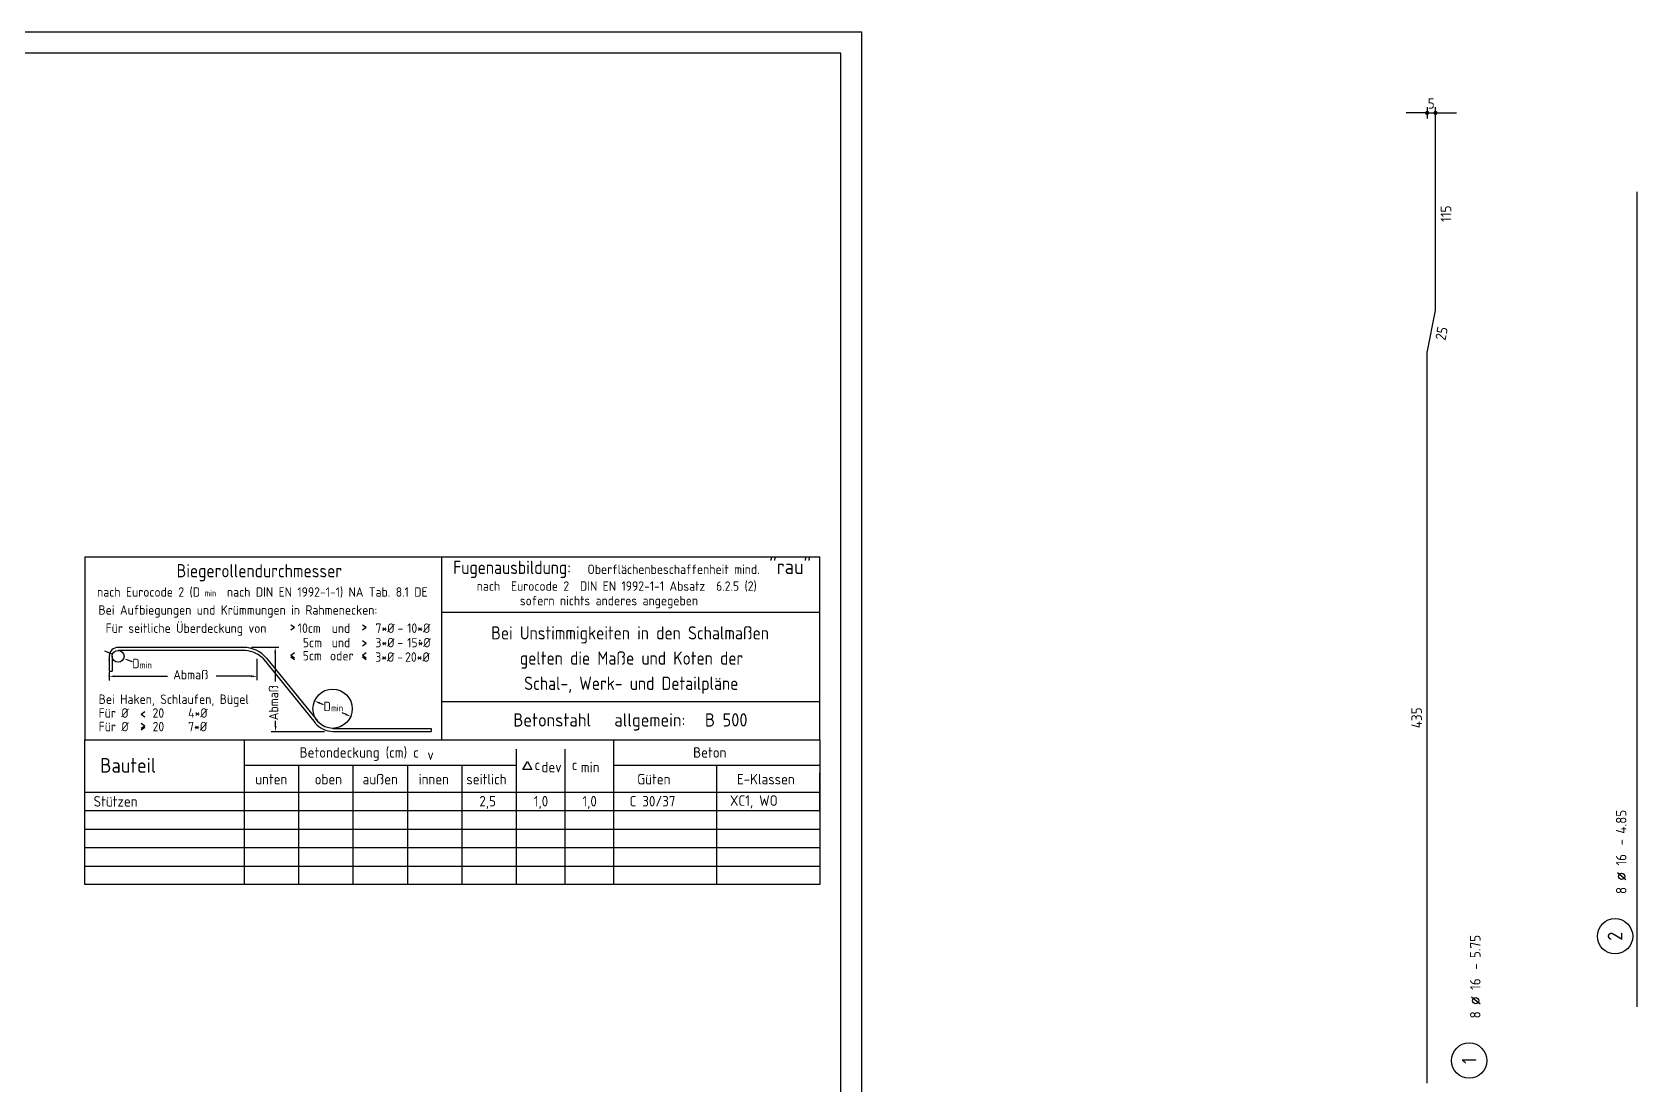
# Model space of a CAD drawing. Extents: x 0 to 25.9, y 0 to 27.3.
# Drawn here: x 16.09 to 25.64, y 8.58 to 14.85 of the extents above; entities that cross this region are included whole.
import ezdxf
from ezdxf.enums import TextEntityAlignment as Align

# ---------------------------------------------------------------- set-up
doc = ezdxf.new("R2010")
doc.units = 0
doc.header["$LTSCALE"] = 0.25
doc.linetypes.add('AUSGEZOGEN', pattern=[1000.01, 1000, 0.01])
for name, color, linetype in [('MASSE', 7, 'Continuous'), ('RAHMEN', 7, 'Continuous'), ('RND', 7, 'Continuous'), ('TEXT', 7, 'Continuous')]:
    doc.layers.add(name, color=color, linetype=linetype)
doc.styles.add('txt', font='isocp.shx')
doc.dimstyles.new('DOT_I', dxfattribs={"dimscale": 0.25, "dimtxt": 0.25, "dimasz": 0.25, "dimexe": 0.1, "dimexo": 0.3, "dimgap": 0.1, "dimtad": 1, "dimdec": 3, "dimzin": 3, "dimtxsty": 'txt', "dimblk": 'DOT', "dimblk1": 'DOT', "dimblk2": 'DOT', "dimsah": 1, "dimcen": 0.1, "dimse1": 1, "dimse2": 1, "dimazin": 0, "dimtfac": 1, "dimtdec": 4, "dimtix": 1, "dimtmove": 2, "dimatfit": 3, "dimfxl": 0, "dimtvp": 1, "dimtolj": 1, "dimtzin": 0, "dimarcsym": 0})

# ---------------------------------------------------------------- blocks, each defined once
blk = doc.blocks.new('RND_AUSZ')
at = {"layer": 'RND', "color": 7, "linetype": 'Continuous'}
blk.add_line((1.341, 0.262), (1.509, 0.466), dxfattribs=at)
at = {"layer": 'RND', "color": 1, "linetype": 'Continuous'}
blk.add_circle((0, 0.52), 0.42, dxfattribs=at)
at = {"layer": 'RND', "color": 7, "linetype": 'Continuous'}
blk.add_circle((1.425, 0.364), 0.075, dxfattribs=at)
at = {"layer": 'RND', "color": 7, "linetype": 'Continuous', "style": 'txt'}
blk.add_text('-', height=0.25, dxfattribs=at).set_placement((2.163, 0.25))
for tag, p in [('WIEOFT', (-0.536, 0.25)), ('STK', (1.174, 0.25))]:
    blk.add_attdef(tag, text='', height=0.25, dxfattribs=at).set_placement(p, align=Align.RIGHT)
at = {"layer": 'RND', "color": 1, "linetype": 'Continuous', "style": 'txt'}
blk.add_attdef('POS', text='', height=0.35, dxfattribs=at).set_placement((0, 0.52), align=Align.MIDDLE)
at = {"layer": 'RND', "color": 7, "linetype": 'Continuous', "style": 'txt'}
for tag, p in [('DS', (1.683, 0.25)), ('LANG', (2.441, 0.25)), ('TEXT', (3.669, 0.25))]:
    blk.add_attdef(tag, p, '', height=0.25, dxfattribs=at)
blk = doc.blocks.new('DOT')
at = {"layer": 'MASSE', "color": 7, "linetype": 'Continuous'}
for p, q in [((0, 0), (-1, 0)), ((0, 0.54), (0, -0.54))]:
    blk.add_line(p, q, dxfattribs=at)
at = {"layer": 'MASSE', "color": 7, "linetype": 'Continuous', "const_width": 0.2}
blk.add_lwpolyline([(-0.1, 0, 1), (0.1, 0, 1)], format="xyb", close=True, dxfattribs=at)
blk = doc.blocks.new('*D11')
at = {"layer": 'Defpoints', "color": 0, "linetype": 'AUSGEZOGEN', "transparency": 16777216}
for p in [(24.3908, 14.3691), (24.4408, 14.3691), (24.4408, 14.3691)]:
    blk.add_point(p, dxfattribs=at)
at = {"layer": 'RND', "color": 0, "linetype": 'AUSGEZOGEN', "lineweight": -2, "transparency": 16777216}
for p, q in [((24.3283, 14.3691), (24.2658, 14.3691)), ((24.3908, 14.3691), (24.4408, 14.3691)), ((24.5033, 14.3691), (24.5658, 14.3691))]:
    blk.add_line(p, q, dxfattribs=at)
at = {"layer": 'RND', "color": 0, "linetype": 'AUSGEZOGEN', "lineweight": -2, "transparency": 16777216, "xscale": 0.0625, "yscale": 0.0625, "zscale": 0.0625}
blk.add_blockref('DOT', (24.3908, 14.3691), dxfattribs=at)
at = {"layer": 'RND', "color": 0, "linetype": 'AUSGEZOGEN', "lineweight": -2, "transparency": 16777216, "xscale": 0.0625, "yscale": 0.0625, "zscale": 0.0625, "rotation": 180}
blk.add_blockref('DOT', (24.4408, 14.3691), dxfattribs=at)
at = {"layer": 'RND', "color": 0, "linetype": 'AUSGEZOGEN', "transparency": 16777216, "insert": (24.4158, 14.4253), "char_height": 0.0625, "attachment_point": 5, "style": 'txt'}
blk.add_mtext('\\A1;5', dxfattribs=at)
blk = doc.blocks.new('DINA1')
at = {"layer": 'RAHMEN'}
for p, q in [((84.1, 59.4), (0, 59.4)), ((84.1, 0), (84.1, 59.4))]:
    blk.add_line(p, q, dxfattribs=at)
at = {"layer": 'RAHMEN', "color": 5}
for p, q in [((83.6, 58.9), (2, 58.9)), ((83.6, 0.5), (83.6, 58.9))]:
    blk.add_line(p, q, dxfattribs=at)

msp = doc.modelspace()

# ---------------------------------------------------------------- linework, layer by layer
at = {"layer": 'RAHMEN', "color": 5, "linetype": 'Continuous'}
for p, q in [((16.4, 11.7274), (20.775, 11.7274)), ((16.4, 11.7274), (16.4, 10.6379)), ((18.5246, 10.6379), (18.5246, 11.7274)), ((20.775, 10.6379), (20.775, 11.7274)), ((20.775, 10.2111), (20.775, 10.4423))]:
    msp.add_line(p, q, dxfattribs=at)
at = {"layer": 'RAHMEN', "color": 7, "linetype": 'AUSGEZOGEN'}
for p, q in [((18.5246, 11.3986), (20.775, 11.3986)), ((17.649, 11.306), (17.6272, 11.3213)), ((17.649, 11.306), (17.6272, 11.2907)), ((18.074, 11.306), (18.0522, 11.3213)), ((18.074, 11.306), (18.0522, 11.2907)), ((18.0742, 11.2112), (18.0524, 11.2264)), ((18.0742, 11.2112), (18.0524, 11.1959)), ((17.6272, 11.1421), (17.649, 11.1574)), ((17.6272, 11.1421), (17.649, 11.1268)), ((17.6272, 11.1324), (17.649, 11.1171)), ((18.0522, 11.1421), (18.074, 11.1574)), ((18.0522, 11.1421), (18.074, 11.1268)), ((18.0522, 11.1324), (18.074, 11.1171)), ((16.7347, 10.7907), (16.7565, 10.806)), ((18.5246, 10.8667), (20.775, 10.8667)), ((16.7347, 10.7907), (16.7565, 10.7754)), ((16.7565, 10.7203), (16.7347, 10.7356)), ((16.7565, 10.7203), (16.7347, 10.705)), ((16.7565, 10.7106), (16.7347, 10.6953)), ((16.4, 10.3266), (20.775, 10.3266)), ((16.4, 10.2166), (20.775, 10.2166)), ((16.4, 10.1066), (20.775, 10.1066)), ((16.4, 9.9966), (20.775, 9.9966)), ((16.4, 9.8866), (20.775, 9.8866))]:
    msp.add_line(p, q, dxfattribs=at)
at = {"layer": 'RAHMEN', "color": 7, "linetype": 'Continuous'}
for p, q in [((17.3456, 11.1883), (16.5978, 11.1883)), ((17.3913, 11.19), (17.5544, 11.19)), ((16.5648, 11.148), (16.5182, 11.166)), ((16.5447, 11.1352), (16.5447, 11.0466)), ((16.5624, 11.1352), (16.5624, 11.0466)), ((17.3393, 11.1706), (16.5978, 11.1706)), ((16.6577, 11.1123), (16.6812, 11.1033)), ((17.4246, 11.1203), (17.4246, 10.9936)), ((17.4569, 11.1259), (17.7718, 10.7383)), ((17.4811, 11.1238), (17.7842, 10.7508)), ((17.5332, 11.1563), (17.5332, 10.9858)), ((16.5447, 11.0466), (16.5624, 11.0466)), ((16.5447, 11.0409), (16.5447, 10.9907)), ((16.5784, 11.0161), (16.8926, 11.0161)), ((17.3909, 11.0161), (17.1817, 11.0161)), ((17.8206, 10.8469), (17.7986, 10.8564)), ((17.9516, 10.7905), (17.9312, 10.7993)), ((17.5355, 10.7211), (17.5355, 10.7507)), ((17.8766, 10.7064), (18.4612, 10.7061)), ((18.4612, 10.7061), (18.4612, 10.6884)), ((17.3504, 9.7895), (17.3504, 10.6379)), ((17.5099, 10.6873), (17.8266, 10.6873)), ((17.8766, 10.6884), (18.4612, 10.6884)), ((19.5492, 9.7766), (19.5492, 10.6379)), ((18.9699, 9.7766), (18.9699, 10.5831)), ((19.2595, 9.7766), (19.2595, 10.5831)), ((17.6743, 9.7766), (17.6743, 10.4869)), ((17.9982, 9.7766), (17.9982, 10.4869)), ((18.3221, 9.7766), (18.3221, 10.4869)), ((18.646, 9.7766), (18.646, 10.4869)), ((20.1621, 9.7766), (20.1621, 10.4869)), ((17.3504, 9.7766), (17.3504, 10.3266)), ((18.9699, 9.7766), (18.9699, 10.3266))]:
    msp.add_line(p, q, dxfattribs=at)
at = {"layer": 'RAHMEN', "color": 1, "linetype": 'Continuous'}
for p, q in [((17.3504, 10.4869), (18.9699, 10.4869)), ((19.5492, 10.4869), (20.775, 10.4869))]:
    msp.add_line(p, q, dxfattribs=at)
at = {"layer": 'RAHMEN', "color": 5, "linetype": 'AUSGEZOGEN'}
msp.add_lwpolyline([(16.4, 10.6379), (20.775, 10.6379), (20.775, 9.7766), (16.4, 9.7766)], close=True, dxfattribs=at)
at = {"layer": 'RAHMEN', "color": 1, "linetype": 'Continuous'}
msp.add_lwpolyline([(19.0343, 10.5092), (19.0616, 10.462), (19.007, 10.462)], close=True, dxfattribs=at)
at = {"layer": 'RAHMEN', "color": 7, "linetype": 'Continuous'}
for centre, radius in [((16.5978, 11.1352), 0.0354), ((17.8751, 10.8234), 0.117)]:
    msp.add_circle(centre, radius, dxfattribs=at)
for centre, radius, start, end in [((16.5978, 11.1352), 0.0531, 89.99998, 180), ((17.3456, 11.0137), 0.1746, 39.09564, 90), ((17.3393, 10.9934), 0.1772, 48.41068, 90), ((17.8766, 10.8234), 0.135, 219.09564, 270)]:
    msp.add_arc(centre, radius, start, end, dxfattribs=at)
for p in [(18.3937, 11.2287), (16.5447, 11.1147), (16.5447, 11.0161), (17.7676, 10.8698), (17.9826, 10.7771)]:
    msp.add_point(p, dxfattribs=at)
for points in [[(17.5389, 11.1563), (17.5276, 11.1563), (17.5332, 11.1901)], [(16.5388, 11.1534), (16.542, 11.1615), (16.5648, 11.148)], [(16.6562, 11.1082), (16.6593, 11.1164), (16.6333, 11.1217)], [(16.5784, 11.0105), (16.5784, 11.0217), (16.5447, 11.0161)], [(17.3909, 11.0105), (17.3909, 11.0217), (17.4246, 11.0161)], [(17.7964, 10.8512), (17.8009, 10.8616), (17.7676, 10.8698)], [(17.5411, 10.7211), (17.5299, 10.7211), (17.5355, 10.6873)], [(17.9494, 10.7853), (17.9538, 10.7956), (17.9826, 10.7771)]]:
    msp.add_solid(points, dxfattribs=at)
at = {"layer": 'RND', "color": 1, "linetype": 'AUSGEZOGEN'}
for points in [[(24.3908, 8.5941), (24.3908, 12.9441), (24.4408, 13.1941), (24.4408, 14.3441)], [(25.64, 13.8996), (25.64, 9.0496)]]:
    msp.add_lwpolyline(points, dxfattribs=at)

# ---------------------------------------------------------------- block references
at = {"layer": 'RAHMEN', "color": 7, "linetype": 'AUSGEZOGEN', "xscale": 0.25, "yscale": 0.25, "zscale": 0.25}
msp.add_blockref('DINA1', (0, 0), dxfattribs=at)
at = {"layer": 'RND', "color": 102, "linetype": 'AUSGEZOGEN', "xscale": 0.25, "yscale": 0.25, "zscale": 0.25, "rotation": 90}
msp.add_blockref('RND_AUSZ', (25.64, 9.4692), dxfattribs=at).add_auto_attribs({'POS': '2', 'STK': '8', 'DS': '16', 'LANG': '4.85'})
at = {"layer": 'RND', "color": 1, "linetype": 'AUSGEZOGEN', "xscale": 0.25, "yscale": 0.25, "zscale": 0.25, "rotation": 90}
msp.add_blockref('RND_AUSZ', (24.7714, 8.7292), dxfattribs=at).add_auto_attribs({'POS': '1', 'STK': '8', 'DS': '16', 'LANG': '5.75'})

# ---------------------------------------------------------------- texts
at = {"layer": 'RAHMEN', "color": 1, "linetype": 'Continuous', "style": 'txt', "width": 0.95}
for s, p in [('Biegerollendurchmesser', (17.4389, 11.6052)), ('Fugenausbildung:', (18.943, 11.625)), ('Bei Unstimmigkeiten in den Schalmaßen', (19.6462, 11.2353)), ('gelten die Maße und Koten der', (19.6547, 11.0853)), ('Schal-, Werk- und Detailpläne', (19.653, 10.9353))]:
    msp.add_text(s, height=0.07875, dxfattribs=at).set_placement(p, align=Align.CENTER)
at = {"layer": 'RAHMEN', "color": 7, "linetype": 'Continuous', "style": 'txt'}
for s, height, p in [('Oberflächenbeschaffenheit mind.', 0.05625, (19.3922, 11.625)), ('nach  Eurocode 2  DIN EN 1992-1-1 Absatz  6.2.5 (2)', 0.05625, (18.7331, 11.525)), ('sofern nichts anderes angegeben', 0.05625, (18.9897, 11.4385)), ('Bei Aufbiegungen und Krümmungen in Rahmenecken:', 0.05625, (16.4809, 11.3826)), ('10cm', 0.05625, (17.6675, 11.2745)), ('und', 0.05625, (17.8697, 11.2745)), ('7*%%C', 0.05625, (18.1305, 11.2745)), ('-', 0.0563, (18.2612, 11.2745)), ('10*%%C', 0.05625, (18.3187, 11.2745)), ('5cm', 0.05625, (17.6977, 11.1886)), ('und', 0.05625, (17.8699, 11.1886)), ('3*%%C', 0.05625, (18.1298, 11.1886)), ('-', 0.0563, (18.2605, 11.1886)), ('15*%%C', 0.05625, (18.3187, 11.1886)), ('D', 0.0563, (16.6823, 11.0639)), ('5cm', 0.05625, (17.6972, 11.1106)), ('oder', 0.05625, (17.8595, 11.1106)), ('3*%%C', 0.05625, (18.129, 11.1027)), ('-', 0.0563, (18.2598, 11.1027)), ('20*%%C', 0.05625, (18.3065, 11.1027)), ('Abmaß', 0.05625, (16.9263, 10.9979)), ('Bei Haken, Schlaufen, Bügel', 0.05625, (16.482, 10.8517)), ('Für %%C', 0.05625, (16.4819, 10.7698)), ('20', 0.05625, (16.8029, 10.7698)), ('4*%%C', 0.05625, (17.0148, 10.7698)), ('D', 0.0563, (17.8209, 10.8087)), ('Für %%C', 0.05625, (16.482, 10.6888)), ('20', 0.05625, (16.803, 10.6888)), ('7*%%C', 0.05625, (17.0148, 10.6888))]:
    msp.add_text(s, height=height, dxfattribs=at).set_placement(p)
msp.add_text('nach Eurocode 2 (D     nach DIN EN 1992-1-1) NA Tab. 8.1 DE', height=0.05625, dxfattribs=at).set_placement((17.457, 11.4897), align=Align.CENTER)
msp.add_text('Für seitliche Überdeckung von', height=0.05625, dxfattribs=at).set_placement((17.4814, 11.2745), align=Align.RIGHT)
msp.add_text('Abmaß', height=0.05625, rotation=90, dxfattribs=at).set_placement((17.5515, 10.7549))
at = {"layer": 'RAHMEN', "color": 1, "linetype": 'Continuous', "style": 'txt'}
for s, height, p in [('Betonstahl', 0.07875, (18.9504, 10.7174)), ('allgemein:', 0.07875, (19.552, 10.7174)), ('B 500 ', 0.07875, (20.0914, 10.7174)), ('Bauteil', 0.0875, (16.4914, 10.4427)), ('Betondeckung (cm) c', 0.0625, (17.6782, 10.5319)), ('v', 0.0625, (18.439, 10.5187)), ('Beton', 0.0625, (20.0213, 10.5319)), ('c', 0.0625, (19.0773, 10.4578)), ('dev', 0.0625, (19.1181, 10.4446)), ('c', 0.0625, (19.2985, 10.4578)), ('min', 0.0625, (19.3527, 10.4446))]:
    msp.add_text(s, height=height, dxfattribs=at).set_placement(p)
at = {"layer": 'RND', "color": 7, "linetype": 'AUSGEZOGEN', "style": 'txt'}
for s, rotation, p in [('115', 90, (24.5033, 13.7691)), ('25', 78.69007, (24.4771, 13.0568)), ('435', 90, (24.3283, 10.7691))]:
    msp.add_text(s, height=0.063, rotation=rotation, dxfattribs=at).set_placement(p, align=Align.MIDDLE)
at = {"layer": 'TEXT', "color": 1, "style": 'txt'}
msp.add_text('"rau"', height=0.0875, dxfattribs=at).set_placement((20.4747, 11.6248))
at = {"layer": 'TEXT', "color": 7, "linetype": 'AUSGEZOGEN', "style": 'txt'}
for s, height, p in [('min', 0.04008, (17.1119, 11.4909)), ('min', 0.04008, (16.7276, 11.0632)), ('min', 0.04008, (17.8662, 10.808)), ('unten', 0.0625, (17.4144, 10.3728)), ('oben', 0.0625, (17.7681, 10.3728)), ('außen', 0.0625, (18.0538, 10.3728)), ('innen', 0.0625, (18.3872, 10.3728)), ('seitlich', 0.0625, (18.671, 10.3728)), ('Güten', 0.0625, (19.6882, 10.3728)), ('E-Klassen', 0.0625, (20.282, 10.3728)), ('Stützen', 0.0625, (16.4522, 10.2408)), ('2,5', 0.0625, (18.7488, 10.2417)), ('1,0', 0.0625, (19.0727, 10.2417)), ('1,0', 0.0625, (19.3624, 10.2417)), ('C 30/37', 0.0625, (19.6427, 10.2417)), ('XC1, WO', 0.0625, (20.2404, 10.2452))]:
    msp.add_text(s, height=height, dxfattribs=at).set_placement(p)

# ---------------------------------------------------------------- dimensions: what is measured, and where the dimension line sits
at = {"layer": 'RND', "color": 7, "linetype": 'AUSGEZOGEN'}
dim = msp.add_linear_dim(base=(24.4408, 14.3691), p1=(24.3908, 14.3691), p2=(24.4408, 14.3691), dimstyle='DOT_I', override={"dimscale": 0.25, "dimdec": 0, "dimlfac": 100, "dimrnd": 0.0005}, dxfattribs=at)
dim.commit()
dim.dimension.update_dxf_attribs({"geometry": '*D11', "text_midpoint": (24.4158, 14.4253)})

doc.saveas('drawing.dxf')
